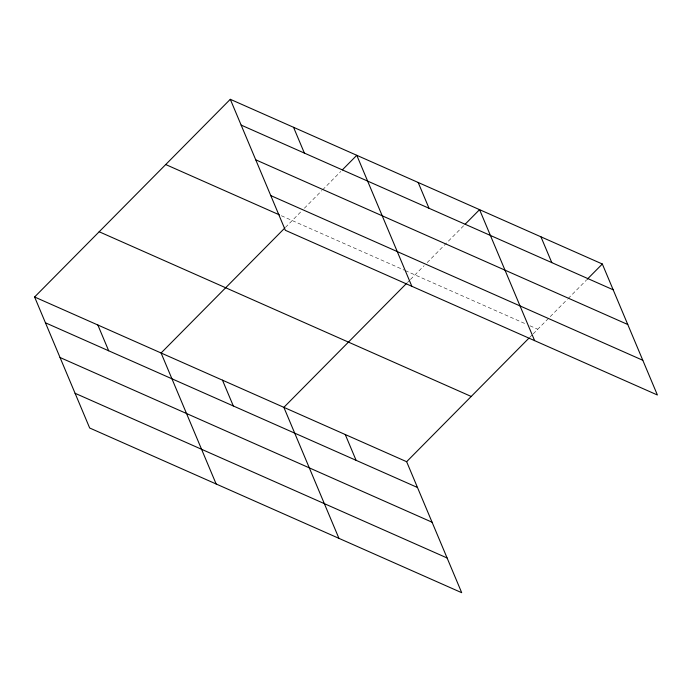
<?xml version="1.0" encoding="UTF-8"?>
<svg xmlns="http://www.w3.org/2000/svg" width="692" height="692" viewBox="0 0 692 692"><rect width="100%" height="100%" fill="white"/><g stroke="black" fill="none" stroke-linecap="round" stroke-linejoin="round"><path stroke-width="0.52" stroke-dasharray="3.46 2.59" d="M285.407 227.417L301.323 211.328M304.368 208.257L321.841 190.603M322.602 189.842L340.836 171.417M407.424 282.535L409.69 280.243M410.442 279.473L424.101 265.685M427.137 262.614L464.367 225.004M529.441 337.644L532.459 334.591M533.221 333.829L567.388 299.316M568.149 298.546L586.384 280.122M281.341 215.731L404.266 270.148M405.235 270.581L526.058 324.072M529.96 325.794L537.753 329.245"/><path stroke-width="1.04" d="M34.6 296.998L406.637 461.702L461.702 592.698L89.666 427.993L34.6 296.998L230.298 99.302L602.334 264.007L657.4 395.002L285.363 230.298L230.298 99.302M284.646 228.178L161.089 352.998L216.155 483.993M342.35 169.886L356.787 155.302L411.852 286.298M406.662 283.296L283.867 407.354L338.933 538.35M465.128 224.234L479.565 209.65L534.631 340.646M406.637 461.702L528.679 338.414M587.136 279.352L602.334 264.007M241.136 125.088L613.173 289.792M255.729 159.809L627.774 324.513M270.771 195.576L642.807 360.281M165.717 164.54L279.36 214.849M99.181 231.759L471.217 396.464M45.438 322.792L417.484 487.497M60.031 357.505L432.076 522.218M75.073 393.281L447.11 557.986M540.945 236.828L551.792 262.623M418.176 182.472L429.014 208.266M293.546 127.302L304.385 153.088M345.256 434.533L356.095 460.318M222.478 380.176L233.325 405.97M97.849 324.998L108.687 350.792"/></g></svg>
